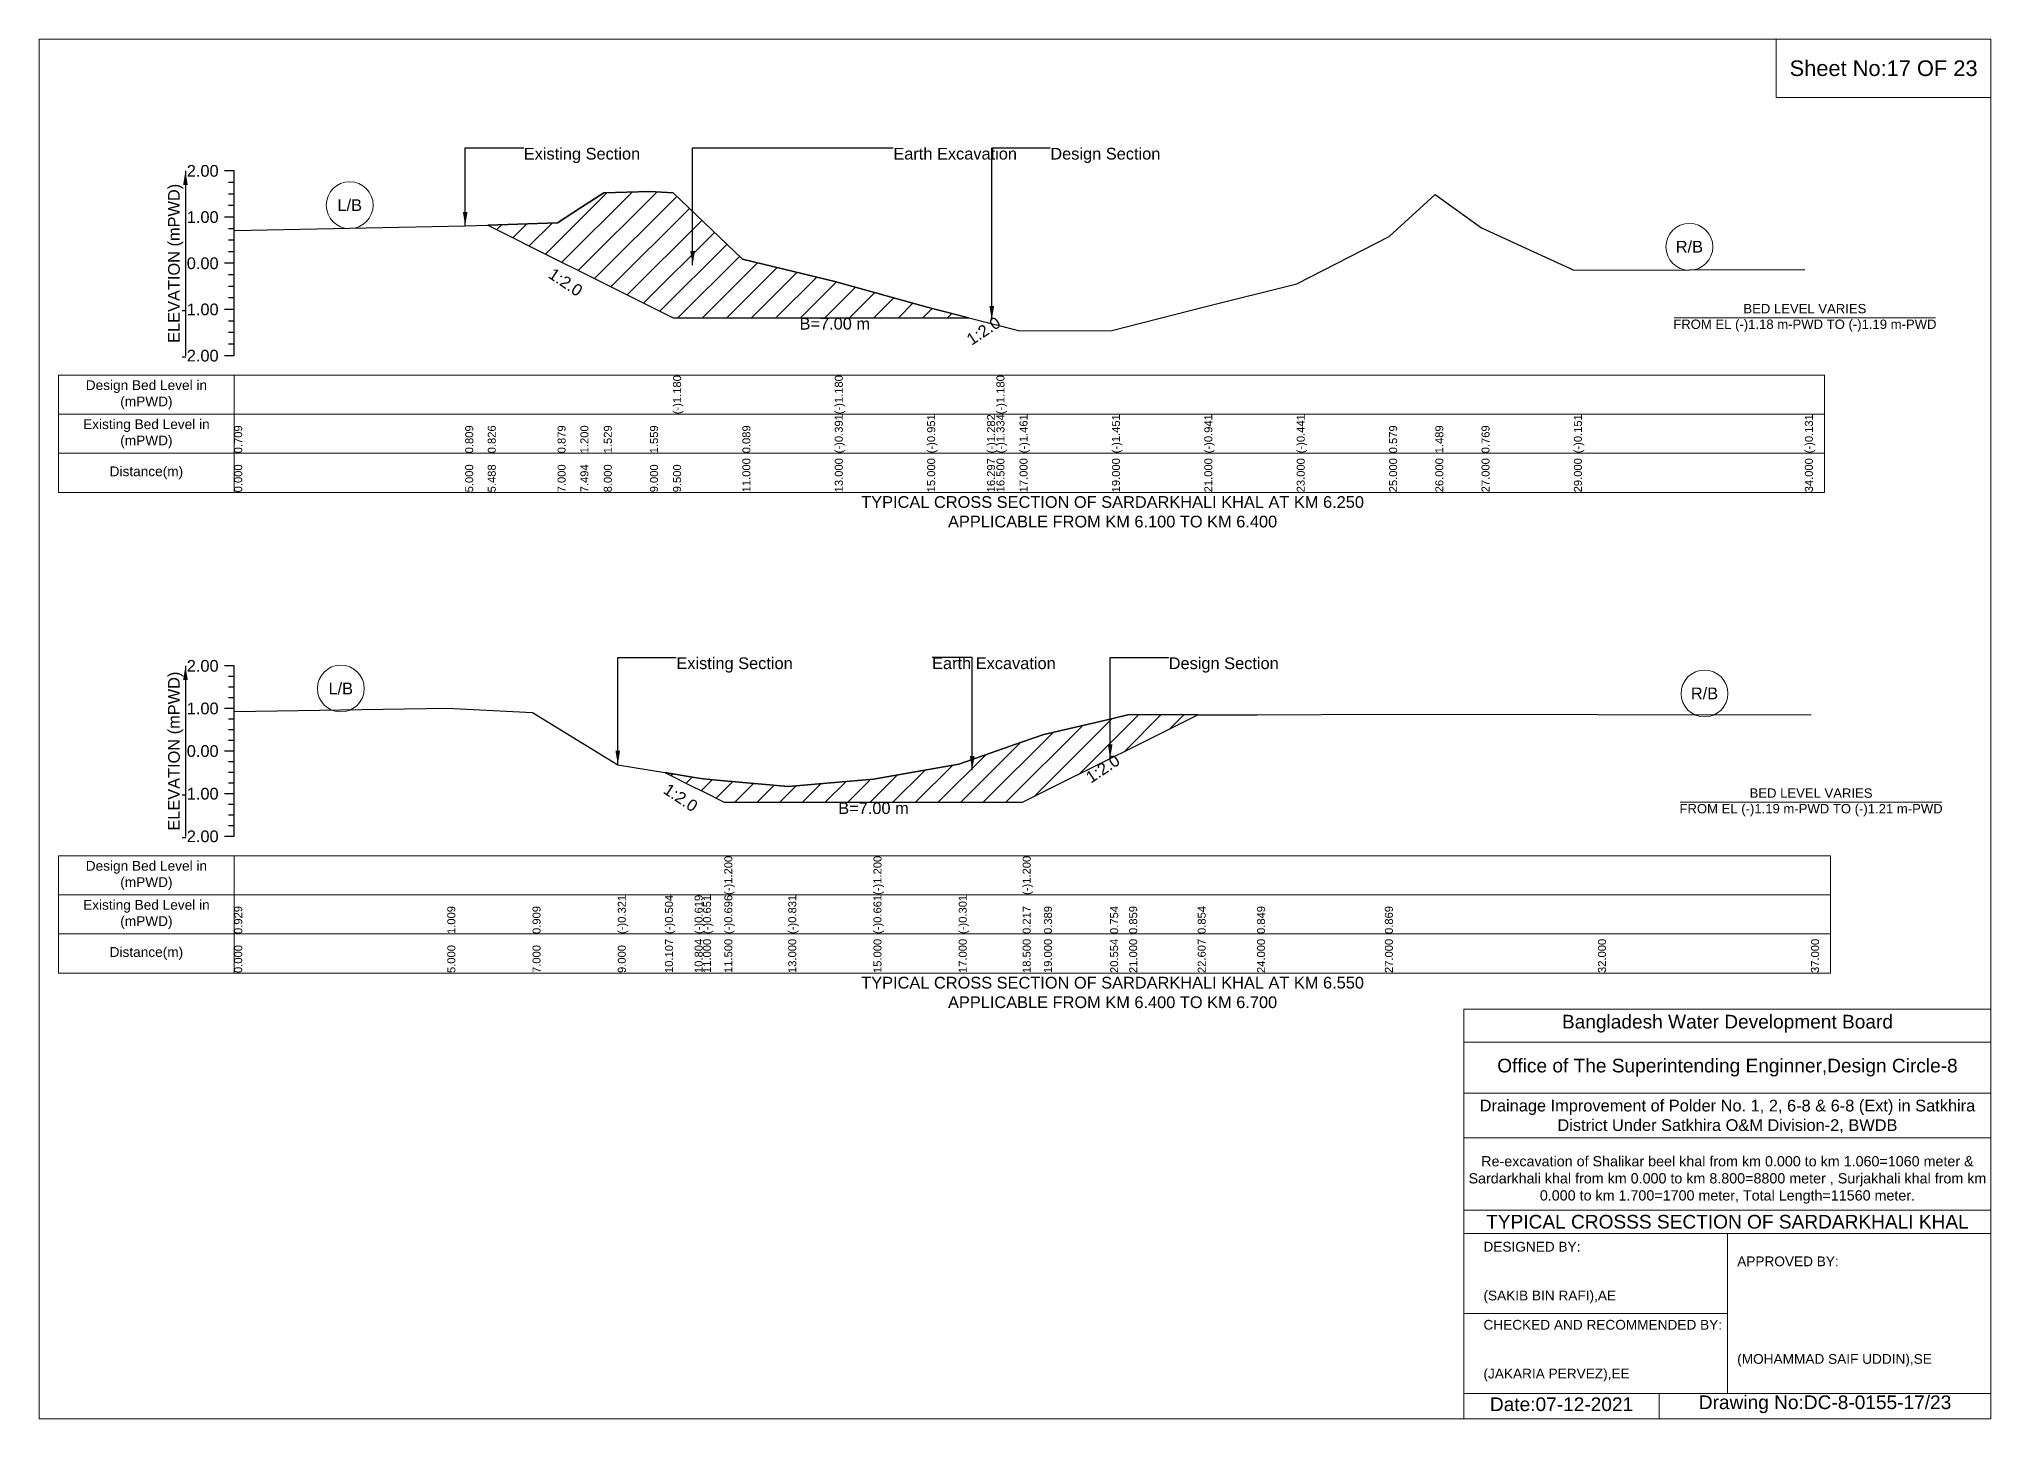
# Model space of a CAD drawing. Header units: inches. Extents: x 93000 to 506000, y -4242 to 0.
# Drawn here: x 260000 to 266000, y -4242 to 0 of the extents above; entities that cross this region are included whole.
import ezdxf

# ---------------------------------------------------------------- set-up
doc = ezdxf.new("R2010")
doc.units = ezdxf.units.IN
doc.header["$LTSCALE"] = 7
doc.header["$MEASUREMENT"] = 0
for name, color, linetype, lineweight in [('Cross section Data Border', 7, 'Continuous', 9), ('Cross Section Labels', 7, 'Continuous', 9), ('Existing_Bed_Level for Xsection', 7, 'Continuous', 25)]:
    doc.layers.add(name, color=color, linetype=linetype, lineweight=lineweight)
doc.styles.get("Standard").update_dxf_attribs({"font": 'arial.ttf'})
doc.dimstyles.get("Standard").update_dxf_attribs({"dimtxt": 0.18, "dimasz": 0.18, "dimexe": 0.18, "dimexo": 0.0625, "dimgap": 0.09, "dimtad": 0, "dimtih": 1, "dimtoh": 1, "dimdec": 4, "dimzin": 0, "dimdsep": 46, "dimtxsty": 'Standard', "dimcen": 0.09, "dimadec": 0, "dimazin": 0, "dimtfac": 1, "dimtdec": 4, "dimtofl": 0, "dimtmove": 0, "dimatfit": 3, "dimfxl": 1, "dimtolj": 1, "dimtzin": 0, "dimarcsym": 0})

msp = doc.modelspace()

# ---------------------------------------------------------------- hatches: boundary and pattern name
at = {"layer": 'Existing_Bed_Level for Xsection'}
h = msp.add_hatch(dxfattribs=at)
h.set_pattern_fill('ANSI31', color=256, scale=426, style=0)
h.paths.add_polyline_path([(261379.3, -572.2), (261594, -679.6), (261664.1, -714.7), (261736, -750.6), (261878, -821.6), (261949, -857.1), (262162, -857.1), (262446, -857.1), (262730, -857.1), (262857.5, -857.1), (262730, -824.6), (262446, -745.1), (262162, -676.9), (261949, -472.4), (261878, -468.2), (261736, -472.4), (261664.1, -519.1), (261594, -564.7)])
h = msp.add_hatch(dxfattribs=at)
h.set_pattern_fill('ANSI31', color=256, scale=393, style=0)
h.paths.add_polyline_path([(261924.1, -2255.1), (262015.3, -2300.7), (262041, -2313.6), (262106.5, -2346.3), (262303, -2346.3), (262565, -2346.3), (262827, -2346.3), (263023.5, -2346.3), (263089, -2313.6), (263292.5, -2211.8), (263351, -2182.6), (263561.6, -2077.3), (263351, -2076.6), (263292.5, -2090.4), (263089, -2138.2), (263023.5, -2160.8), (262827, -2228.6), (262565, -2275.7), (262303, -2298), (262106.5, -2280.3), (262041, -2274.4), (262015.3, -2270.2)])

# ---------------------------------------------------------------- linework, layer by layer
at = {"layer": 'Cross section Data Border'}
for points in [[(260060, -1033.5), (265488, -1033.5), (265488, -1393.5), (260060, -1393.5)], [(260060, -2511.1), (265507, -2511.1), (265507, -2871.1), (260060, -2871.1)]]:
    msp.add_lwpolyline(points, close=True, dxfattribs=at)
for points in [[(260600, -1033.5), (260600, -1393.5)], [(260060, -1153.5), (265488, -1153.5)], [(260060, -1273.5), (265488, -1273.5)], [(260600, -2511.1), (260600, -2871.1)], [(260060, -2631.1), (265507, -2631.1)], [(260060, -2751.1), (265507, -2751.1)]]:
    msp.add_lwpolyline(points, dxfattribs=at)
at = {"layer": 'Cross Section Labels'}
for points in [[(260000, 0), (266000, 0), (266000, -4242), (260000, -4242)], [(265340, 0), (266000, 0), (266000, -180), (265340, -180)]]:
    msp.add_lwpolyline(points, close=True, dxfattribs=at)
for points in [[(265026.1, -857.1), (265829.9, -857.1)], [(265045.1, -2346.3), (265848.9, -2346.3)], [(264380, -4242), (264380, -2982), (266000, -2982)], [(264380, -3084), (266000, -3084)], [(264380, -3240), (266000, -3240)], [(264380, -3378), (266000, -3378)], [(264380, -3600), (266000, -3600)], [(264380, -3672), (266000, -3672)], [(265190, -3672), (265190, -4164)], [(264380, -3918), (265190, -3918)], [(264380, -4164), (266000, -4164)], [(264980, -4164), (264980, -4242)]]:
    msp.add_lwpolyline(points, dxfattribs=at)
for centre in [(260955, -510.8), (265073, -638.6), (260927.5, -1996.7), (265119.5, -2011.8)]:
    msp.add_circle(centre, 72, dxfattribs=at)
at = {"layer": 'Existing_Bed_Level for Xsection'}
for points in [[(260600, -405.5), (260570, -405.5)], [(260600, -973.5), (260600, -831.5), (260600, -689.5), (260600, -547.5), (260600, -405.5)], [(260600, -441), (260582, -441)], [(260600, -476.5), (260582, -476.5)], [(260600, -588.9), (261310, -574.7), (261379.3, -572.2), (261594, -564.7), (261664.1, -519.1), (261736, -472.4), (261878, -468.2), (261949, -472.4), (261949, -472.4), (262162, -676.9), (262446, -745.1), (262446, -745.1), (262730, -824.6), (262914.1, -871.5), (262928.6, -875.2), (262943, -878.9), (262943, -878.9), (263014, -897), (263298, -895.6), (263582, -823.2), (263866, -752.2), (264150, -607.3), (264292, -478.1), (264434, -580.3), (264718, -711), (265428, -708.1)], [(260600, -512), (260582, -512)], [(260600, -547.5), (260570, -547.5)], [(260600, -583), (260582, -583)], [(260600, -618.5), (260582, -618.5)], [(260600, -654), (260582, -654)], [(260600, -689.5), (260570, -689.5)], [(260600, -725), (260582, -725)], [(260600, -760.5), (260582, -760.5)], [(260600, -831.5), (260570, -831.5)], [(260600, -796), (260582, -796)], [(260600, -867), (260582, -867)], [(260600, -902.5), (260582, -902.5)], [(260600, -938), (260582, -938)], [(260600, -973.5), (260570, -973.5)], [(260600, -1927.1), (260570, -1927.1)], [(260600, -1959.9), (260582, -1959.9)], [(260600, -2451.1), (260600, -2320.1), (260600, -2189.1), (260600, -2058.1), (260600, -1927.1)], [(260600, -1992.6), (260582, -1992.6)], [(260600, -2025.4), (260582, -2025.4)], [(260600, -2058.1), (260570, -2058.1)], [(260600, -2090.9), (260582, -2090.9)], [(260600, -2067.4), (261255, -2057), (261517, -2070.1), (261779, -2231.2), (261924.1, -2255.1), (262015.3, -2270.2), (262041, -2274.4), (262106.5, -2280.3), (262106.5, -2280.3), (262303, -2298), (262565, -2275.7), (262565, -2275.7), (262827, -2228.6), (263023.5, -2160.8), (263023.5, -2160.8), (263089, -2138.2), (263292.5, -2090.4), (263351, -2076.6), (263561.6, -2077.3), (263744, -2077.9), (264137, -2075.3), (264792, -2076.6), (265447, -2077.9)], [(260600, -2123.6), (260582, -2123.6)], [(260600, -2156.4), (260582, -2156.4)], [(260600, -2189.1), (260570, -2189.1)], [(260600, -2221.9), (260582, -2221.9)], [(260600, -2254.6), (260582, -2254.6)], [(260600, -2320.1), (260570, -2320.1)], [(260600, -2287.4), (260582, -2287.4)], [(260600, -2352.9), (260582, -2352.9)], [(260600, -2385.6), (260582, -2385.6)], [(260600, -2451.1), (260570, -2451.1)], [(260600, -2418.4), (260582, -2418.4)]]:
    msp.add_lwpolyline(points, dxfattribs=at)
for points in [[(261379.3, -572.2), (261594, -679.6), (261664.1, -714.7), (261736, -750.6), (261878, -821.6), (261949, -857.1), (261949, -857.1), (262162, -857.1), (262446, -857.1), (262446, -857.1), (262730, -857.1), (262857.5, -857.1), (262730, -824.6), (262446, -745.1), (262446, -745.1), (262162, -676.9), (261949, -472.4), (261949, -472.4), (261878, -468.2), (261736, -472.4), (261664.1, -519.1), (261594, -564.7)], [(261924.1, -2255.1), (261924.1, -2255.1), (262015.3, -2300.7), (262041, -2313.6), (262106.5, -2346.3), (262106.5, -2346.3), (262303, -2346.3), (262565, -2346.3), (262565, -2346.3), (262827, -2346.3), (263023.5, -2346.3), (263023.5, -2346.3), (263089, -2313.6), (263292.5, -2211.8), (263351, -2182.6), (263561.6, -2077.3), (263561.6, -2077.3), (263561.6, -2077.3), (263351, -2076.6), (263292.5, -2090.4), (263089, -2138.2), (263023.5, -2160.8), (263023.5, -2160.8), (262827, -2228.6), (262565, -2275.7), (262565, -2275.7), (262303, -2298), (262106.5, -2280.3), (262106.5, -2280.3), (262041, -2274.4), (262015.3, -2270.2), (261924.1, -2255.1)]]:
    msp.add_lwpolyline(points, close=True, dxfattribs=at)

# ---------------------------------------------------------------- texts
at = {"layer": 'Cross section Data Border', "char_height": 30, "width": 480, "attachment_point": 5}
for s, insert in [('Design Bed Level in (mPWD)', (260330, -1093.5)), ('Existing Bed Level in (mPWD)', (260330, -1213.5)), ('Distance(m)', (260330, -1333.5)), ('Design Bed Level in (mPWD)', (260330, -2571.1)), ('Existing Bed Level in (mPWD)', (260330, -2691.1)), ('Distance(m)', (260330, -2811.1))]:
    msp.add_mtext(s, dxfattribs=dict(at, insert=insert))
at = {"layer": 'Cross Section Labels'}
for s, insert, char_height, attachment_point in [('Sheet No:17 OF 23', (265670, -90), 48, 5), ('Existing Section', (261490, -334.5), 36, 1), ('Earth Excavation', (262626, -334.5), 36, 1), ('Design Section', (263108.6, -334.5), 36, 1), ('L/B', (260955, -510.8), 36, 5), ('R/B', (265073, -638.6), 36, 5), ('BED LEVEL VARIES ^JFROM EL (-)1.18 m-PWD TO (-)1.19 m-PWD', (265428, -857.1), 28.8, 5), ('B=7.00 m', (262446, -857.1), 36, 2), ('TYPICAL CROSS SECTION OF SARDARKHALI KHAL AT KM 6.250^JAPPLICABLE FROM KM 6.100 TO KM 6.400', (263300, -1453.5), 36, 5), ('Existing Section', (261959, -1900.9), 36, 1), ('Earth Excavation', (262745, -1900.9), 36, 1), ('Design Section', (263472.5, -1900.9), 36, 1), ('L/B', (260927.5, -1996.7), 36, 5), ('R/B', (265119.5, -2011.8), 36, 5), ('BED LEVEL VARIES ^JFROM EL (-)1.19 m-PWD TO (-)1.21 m-PWD', (265447, -2346.3), 28.8, 5), ('B=7.00 m', (262565, -2346.3), 36, 2), ('TYPICAL CROSS SECTION OF SARDARKHALI KHAL AT KM 6.550^JAPPLICABLE FROM KM 6.400 TO KM 6.700', (263300, -2931.1), 36, 5), ('Bangladesh Water Development Board', (265190, -3027), 42, 5), ('Office of The Superintending Enginner,Design Circle-8', (265190, -3162), 42, 5)]:
    msp.add_mtext(s, dxfattribs=dict(at, insert=insert, char_height=char_height, attachment_point=attachment_point))
at = {"layer": 'Cross Section Labels', "char_height": 36, "attachment_point": 2}
for insert, rotation in [((261628.6, -732.4), 326.30993), ((262893.1, -882.1), 33.69007), ((263259.8, -2228.2), 33.69007), ((261982.5, -2317.1), 326.30993)]:
    msp.add_mtext('1:2.0', dxfattribs=dict(at, insert=insert, rotation=rotation))
at = {"layer": 'Cross Section Labels'}
for s, insert, char_height, width, attachment_point in [('Drainage Improvement of Polder No. 1, 2, 6-8 & 6-8 (Ext) in Satkhira District Under Satkhira O&M Division-2, BWDB', (265190, -3312), 36, 1680, 5), ('Re-excavation of Shalikar beel khal from km 0.000 to km 1.060=1060 meter & Sardarkhali khal from km 0.000 to km 8.800=8800 meter , Surjakhali khal from km 0.000 to km 1.700=1700 meter, Total Length=11560 meter.', (265190, -3507), 31.4683, 1620, 5), ('TYPICAL CROSSS SECTION OF SARDARKHALI KHAL', (265190, -3636), 42, 1680, 5), ('DESIGNED BY:^J^J^J(SAKIB BIN RAFI),AE', (264440, -3792), 30, 840, 4), ('APPROVED BY:^J^J^J^J^J^J(MOHAMMAD SAIF UDDIN),SE', (265220, -3912), 30, 840, 4), ('CHECKED AND RECOMMENDED BY:^J^J^J(JAKARIA PERVEZ),EE', (264440, -4032), 30, 840, 4), ('Date:07-12-2021', (264680, -4197), 42, 840, 5), ('Drawing No:DC-8-0155-17/23', (265490, -4197), 42, 1320, 5)]:
    msp.add_mtext(s, dxfattribs=dict(at, insert=insert, char_height=char_height, width=width, attachment_point=attachment_point))
at = {"layer": 'Existing_Bed_Level for Xsection', "char_height": 36, "attachment_point": 6}
for s, insert in [('2.00', (260552, -405.5)), ('1.00', (260552, -547.5)), ('0.00', (260552, -689.5)), ('-1.00', (260552, -831.5)), ('-2.00', (260552, -973.5)), ('2.00', (260552, -1927.1)), ('1.00', (260552, -2058.1)), ('0.00', (260552, -2189.1)), ('-1.00', (260552, -2320.1)), ('-2.00', (260552, -2451.1))]:
    msp.add_mtext(s, dxfattribs=dict(at, insert=insert))
at = {"layer": 'Existing_Bed_Level for Xsection', "rotation": 90}
for s, insert, char_height, attachment_point in [('ELEVATION (mPWD)', (260420, -689.5), 36, 5), ('(-)1.180', (261949, -1153.5), 24.6, 1), ('(-)1.180', (262446, -1153.5), 24.6, 1), ('(-)1.180', (262943, -1153.5), 24.6, 1), ('0.709', (260600, -1273.5), 24.6, 1), ('0.809', (261310, -1273.5), 24.6, 1), ('0.826', (261379.3, -1273.5), 24.6, 1), ('0.879', (261594, -1273.5), 24.6, 1), ('1.200', (261664.1, -1273.5), 24.6, 1), ('1.529', (261736, -1273.5), 24.6, 1), ('1.559', (261878, -1273.5), 24.6, 1), ('0.089', (262162, -1273.5), 24.6, 1), ('(-)0.391', (262446, -1273.5), 24.6, 1), ('(-)0.951', (262730, -1273.5), 24.6, 1), ('(-)1.282', (262914.1, -1273.5), 24.6, 1), ('(-)1.334', (262943, -1273.5), 24.6, 1), ('(-)1.461', (263014, -1273.5), 24.6, 1), ('(-)1.451', (263298, -1273.5), 24.6, 1), ('(-)0.941', (263582, -1273.5), 24.6, 1), ('(-)0.441', (263866, -1273.5), 24.6, 1), ('0.579', (264150, -1273.5), 24.6, 1), ('1.489', (264292, -1273.5), 24.6, 1), ('0.769', (264434, -1273.5), 24.6, 1), ('(-)0.151', (264718, -1273.5), 24.6, 1), ('(-)0.131', (265428, -1273.5), 24.6, 1), ('0.000', (260600, -1393.5), 24.6, 1), ('5.000', (261310, -1393.5), 24.6, 1), ('5.488', (261379.3, -1393.5), 24.6, 1), ('7.000', (261594, -1393.5), 24.6, 1), ('7.494', (261664.1, -1393.5), 24.6, 1), ('8.000', (261736, -1393.5), 24.6, 1), ('9.000', (261878, -1393.5), 24.6, 1), ('9.500', (261949, -1393.5), 24.6, 1), ('11.000', (262162, -1393.5), 24.6, 1), ('13.000', (262446, -1393.5), 24.6, 1), ('15.000', (262730, -1393.5), 24.6, 1), ('16.297', (262914.1, -1393.5), 24.6, 1), ('16.500', (262943, -1393.5), 24.6, 1), ('17.000', (263014, -1393.5), 24.6, 1), ('19.000', (263298, -1393.5), 24.6, 1), ('21.000', (263582, -1393.5), 24.6, 1), ('23.000', (263866, -1393.5), 24.6, 1), ('25.000', (264150, -1393.5), 24.6, 1), ('26.000', (264292, -1393.5), 24.6, 1), ('27.000', (264434, -1393.5), 24.6, 1), ('29.000', (264718, -1393.5), 24.6, 1), ('34.000', (265428, -1393.5), 24.6, 1), ('ELEVATION (mPWD)', (260420, -2189.1), 36, 5), ('(-)1.200', (262106.5, -2631.1), 24.6, 1), ('(-)1.200', (262565, -2631.1), 24.6, 1), ('(-)1.200', (263023.5, -2631.1), 24.6, 1), ('(-)0.321', (261779, -2751.1), 24.6, 1), ('(-)0.504', (261924.1, -2751.1), 24.6, 1), ('(-)0.619', (262015.3, -2751.1), 24.6, 1), ('(-)0.651', (262041, -2751.1), 24.6, 1), ('(-)0.696', (262106.5, -2751.1), 24.6, 1), ('(-)0.831', (262303, -2751.1), 24.6, 1), ('(-)0.661', (262565, -2751.1), 24.6, 1), ('(-)0.301', (262827, -2751.1), 24.6, 1), ('0.929', (260600, -2751.1), 24.6, 1), ('1.009', (261255, -2751.1), 24.6, 1), ('0.909', (261517, -2751.1), 24.6, 1), ('0.217', (263023.5, -2751.1), 24.6, 1), ('0.389', (263089, -2751.1), 24.6, 1), ('0.754', (263292.5, -2751.1), 24.6, 1), ('0.859', (263351, -2751.1), 24.6, 1), ('0.854', (263561.6, -2751.1), 24.6, 1), ('0.849', (263744, -2751.1), 24.6, 1), ('0.869', (264137, -2751.1), 24.6, 1), ('0.000', (260600, -2871.1), 24.6, 1), ('5.000', (261255, -2871.1), 24.6, 1), ('7.000', (261517, -2871.1), 24.6, 1), ('9.000', (261779, -2871.1), 24.6, 1), ('10.107', (261924.1, -2871.1), 24.6, 1), ('10.804', (262015.3, -2871.1), 24.6, 1), ('11.000', (262041, -2871.1), 24.6, 1), ('11.500', (262106.5, -2871.1), 24.6, 1), ('13.000', (262303, -2871.1), 24.6, 1), ('15.000', (262565, -2871.1), 24.6, 1), ('17.000', (262827, -2871.1), 24.6, 1), ('18.500', (263023.5, -2871.1), 24.6, 1), ('19.000', (263089, -2871.1), 24.6, 1), ('20.554', (263292.5, -2871.1), 24.6, 1), ('21.000', (263351, -2871.1), 24.6, 1), ('22.607', (263561.6, -2871.1), 24.6, 1), ('24.000', (263744, -2871.1), 24.6, 1), ('27.000', (264137, -2871.1), 24.6, 1), ('32.000', (264792, -2871.1), 24.6, 1), ('37.000', (265447, -2871.1), 24.6, 1)]:
    msp.add_mtext(s, dxfattribs=dict(at, insert=insert, char_height=char_height, attachment_point=attachment_point))

# ---------------------------------------------------------------- leaders
at = {"layer": 'Cross Section Labels', "annotation_type": 0, "has_hookline": 1, "hookline_direction": 0}
for points, text_width in [([(261310, -574.7), (261310, -334.5), (261489.9, -334.5)], 350.4), ([(262009, -695.1), (262009, -334.5), (262625.9, -334.5)], 372.7), ([(262928.6, -864.3), (262928.6, -334.5), (263108.5, -334.5)], 330.9), ([(261779, -2231.2), (261779, -1900.9), (261958.9, -1900.9)], 350.4), ([(262868.5, -2247.5), (262868.5, -1900.9), (262744.9, -1900.9)], 372.7), ([(263292.5, -2211.8), (263292.5, -1900.9), (263472.4, -1900.9)], 330.9)]:
    msp.add_leader(points, dimstyle='Standard', override={"dimasz": 43.2}, dxfattribs=dict(at, text_width=text_width))
at = {"layer": 'Existing_Bed_Level for Xsection'}
for points in [[(260450, -405.5), (260450, -973.5)], [(260450, -1927.1), (260450, -2451.1)]]:
    msp.add_leader(points, dimstyle='Standard', override={"dimasz": 43.2}, dxfattribs=at)

doc.saveas('drawing.dxf')
